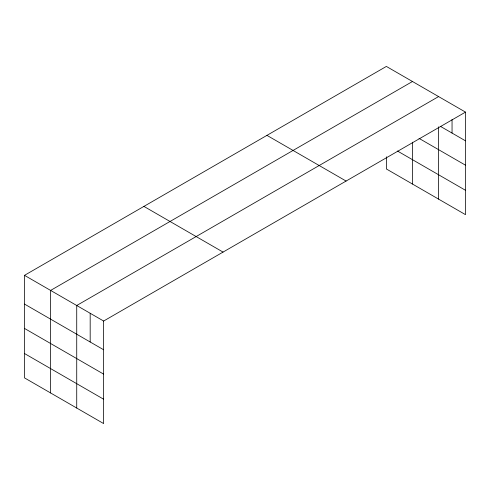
<?xml version="1.0" encoding="UTF-8"?>
<svg xmlns="http://www.w3.org/2000/svg" width="490" height="490" viewBox="0 0 490 490"><rect width="100%" height="100%" fill="white"/><g stroke="black" fill="none" stroke-linecap="round" stroke-linejoin="round"><path stroke-width="0.73" d="M465.5 112.112L386.365 66.426L24.5 275.343L24.5 377.888L103.635 423.574L103.635 321.036L465.5 112.112L465.5 214.657L386.365 168.964L386.365 156.788M438.593 126.83L438.593 199.118M412.482 81.499L50.617 290.423L50.617 392.968M438.593 96.579L76.728 305.497L76.728 408.041M440.516 126.414L465.5 140.838M419.011 138.358L465.5 165.197M397.464 151.018L465.5 190.298M266.952 135.369L346.087 181.055M143.913 206.4L223.048 252.087M24.5 275.343L103.635 321.036M24.5 304.076L103.635 349.762M24.5 328.435L103.635 374.121M24.5 353.529L103.635 399.215M452.05 119.468L452.05 133.072M412.482 142.192L412.482 184.044M90.178 313.269L90.178 341.996"/></g></svg>
